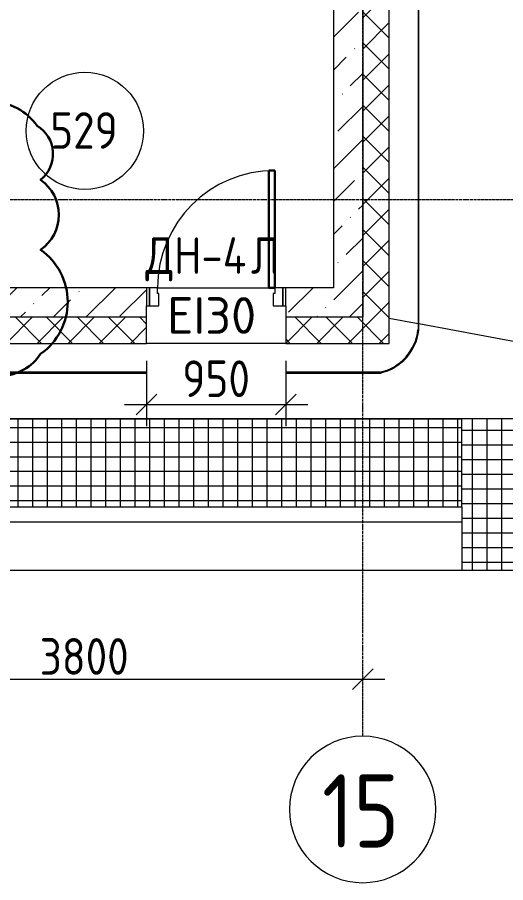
# Model space of a CAD drawing. Header units: millimetres. Extents: x -60946 to 138510, y -262288 to 24501.
# Drawn here: x 112471 to 115803, y -251571 to -245663 of the extents above; entities that cross this region are included whole.
import ezdxf

# ---------------------------------------------------------------- set-up
doc = ezdxf.new("R2010")
doc.units = ezdxf.units.MM
doc.linetypes.add('ADSK_Линия сетки', pattern=[25, 20, -2.5, 0, -2.5])
doc.layers.add('2)Тип-4', color=7, linetype='Continuous', lineweight=30, true_color=0x0080c0)
for name, color, linetype, lineweight in [('Двери', 7, 'Continuous', 9), ('Марки дверей', 7, 'Continuous', 20), ('Марки помещений', 7, 'Continuous', 20), ('Оборудование', 7, 'Continuous', 18), ('Оси', 7, 'Continuous', 9), ('Панели витража', 7, 'Continuous', 9), ('Перекрытие', 7, 'Continuous', 18), ('Размеры', 7, 'Continuous', 9), ('Стены наружные', 7, 'Continuous', 18), ('Стены несущие', 7, 'Continuous', 30), ('Стены отделка', 7, 'Continuous', 30), ('Стены штриховка', 7, 'Continuous', 9), ('Узлы', 7, 'Continuous', 18)]:
    doc.layers.add(name, color=color, linetype=linetype, lineweight=lineweight)
doc.styles.add('GOST Common', font='', dxfattribs={"width": 0.9, "height": 500})
doc.styles.add('GOST Common_2', font='', dxfattribs={"width": 0.9, "height": 250})
doc.styles.add('ISOCPEUR', font='isocpeur.ttf', dxfattribs={"height": 250})
doc.styles.get('GOST Common').set_extended_font_data('GOST Common')
doc.styles.get('GOST Common_2').set_extended_font_data('GOST Common')
doc.dimstyles.new('ADSK_Основной', dxfattribs={"dimscale": 304.8, "dimtxt": 251.428749, "dimasz": 0.463911, "dimexe": 0.492126, "dimexo": 0.984252, "dimgap": 0.164042, "dimtad": 1, "dimdec": 3, "dimrnd": 0.001, "dimdsep": 46, "dimtxsty": 'GOST Common_2', "dimblk1": 'OBLIQUE', "dimblk2": 'OBLIQUE', "dimsah": 1, "dimcen": 0.09, "dimdle": 0.492126, "dimazin": 2, "dimtfac": 1, "dimtdec": 4, "dimtix": 1, "dimtmove": 0, "dimatfit": 3, "dimfxl": 1, "dimtvp": 1, "dimtolj": 1, "dimtzin": 0, "dimlwd": 20, "dimlwe": 20, "dimarcsym": 2})
doc.dimstyles.new('ADSK_Основной_2_5_мм', dxfattribs={"dimscale": 304.8, "dimtxt": 251.428749, "dimasz": 0.463911, "dimexe": 0.492126, "dimexo": 0.984252, "dimgap": 0.098425, "dimtad": 1, "dimrnd": 0.01, "dimdsep": 46, "dimtxsty": 'GOST Common_2', "dimblk1": 'OBLIQUE', "dimblk2": 'OBLIQUE', "dimsah": 1, "dimcen": 0.09, "dimdle": 0.492126, "dimazin": 2, "dimtfac": 1, "dimtdec": 4, "dimtix": 1, "dimtmove": 0, "dimatfit": 3, "dimfxl": 1, "dimtvp": 1, "dimtolj": 1, "dimtzin": 0, "dimlwd": 20, "dimlwe": 20, "dimarcsym": 2})
pattern_1 = [(45, (69027.24, -250313.7), (84.18955, 308.69595), [396.875, -79.375, 3.353, -76.022])]
pattern_2 = [(45, (69027.24, -250313.7), (-106.066, 106.066), []), (135, (69027.24, -250313.7), (-106.066, -106.066), [])]

# ---------------------------------------------------------------- blocks, each defined once
blk = doc.blocks.new('Системная панель - 1_Алюминиевая панель RAL 1013-1385401-План выхода на кровлю_')
at = {"layer": 'Панели витража', "lineweight": 18}
for p, q in [((425, 2.5), (-2018.7, 2.5)), ((-2018.7, 2.5), (-2018.7, -2.5)), ((425, -2.5), (425, 2.5)), ((2018.7, 2.5), (1375, 2.5)), ((1375, 2.5), (1375, -2.5)), ((2018.7, -2.5), (2018.7, 2.5)), ((-2018.7, -2.5), (425, -2.5)), ((1375, -2.5), (2018.7, -2.5))]:
    blk.add_line(p, q, dxfattribs=at)
blk = doc.blocks.new('Системная панель - 1_Алюминиевая панель RAL 1013-1387244-План выхода на кровлю_')
at = {"layer": 'Панели витража', "lineweight": 18}
for p, q in [((4390, 2.5), (-4390, 2.5)), ((-4390, 2.5), (-4390, -2.5)), ((-4390, -2.5), (4390, -2.5))]:
    blk.add_line(p, q, dxfattribs=at)
blk = doc.blocks.new('Дверь однопольная противопожарная - ДН-5Л 950х2100 Дверной блок однопольный глухой_ EI30_ правое открывание наружняя-2792595-План выхода на кровлю_')
at = {"layer": 'Двери', "lineweight": 30}
for p, q in [((400, 900), (360, 900)), ((360, 900), (360, 100)), ((400, 100), (400, 900)), ((360, 100), (400, 100))]:
    blk.add_line(p, q, dxfattribs=at)
at = {"layer": 'Двери'}
for p, q in [((-455, 100), (-475, 100)), ((-475, 100), (-475, -25)), ((-400, 100), (-455, 100)), ((-455, 100), (-455, -25)), ((-455, -25), (-455, 100)), ((-400, 60), (-400, 100)), ((-390, 60), (-400, 60)), ((-390, -25), (-390, 60)), ((400, 60), (390, 60)), ((390, 60), (390, -25)), ((455, 100), (400, 100)), ((400, 100), (400, 60)), ((455, -25), (455, 100)), ((475, 100), (455, 100)), ((455, 100), (455, -25)), ((475, -25), (475, 100)), ((-475, -25), (-455, -25)), ((-455, -25), (-390, -25)), ((390, -25), (455, -25)), ((455, -25), (475, -25))]:
    blk.add_line(p, q, dxfattribs=at)
blk.add_arc((400, 100), 800, 90, 180, dxfattribs=at)
blk = doc.blocks.new('Панель изогнутая_маленькая - Панель изогнутая_RAL 1013-1340330-План выхода на кровлю_')
at = {"layer": 'Панели витража', "lineweight": 18}
for p, q in [((-195.2, 4), (-195.2, -3.7)), ((195.2, -3), (195.2, 4.7))]:
    blk.add_line(p, q, dxfattribs=at)
for radius, start, end in [(331.4, 234.02632, 306.17795), (337.7, 234.7921, 305.40647)]:
    blk.add_arc((-0.5, 272.2), radius, start, end, dxfattribs=at)
blk = doc.blocks.new('TN_Дорожка_ брусчатка - Дорожка_ брусчатка 50 мм-3118065-План выхода на кровлю_')
at = {"layer": 'Оборудование', "lineweight": 9}
h = blk.add_hatch(dxfattribs=at)
h.set_pattern_fill('FP_31', color=256, style=0, pattern_type=2)
h.set_pattern_definition([(180, (46475.45, 1609.96), (-1e-14, -99.989), []), (270, (46475.45, 1609.96), (100, 6e-15), [])])
h.paths.add_polyline_path([(25190.4, 1310), (46475.5, 1310), (46475.5, 1909.9), (7049.3, 1909.9), (7049.3, 1310), (22230.5, 1310)])
h = blk.add_hatch(dxfattribs=at)
h.set_pattern_fill('FP_32', color=256, style=0, pattern_type=2)
h.set_pattern_definition([(180, (45865.852, 1910.673), (-2e-16, -1.496), []), (270, (45865.85, 1910.67), (100, 6e-15), [])])
h.paths.add_polyline_path([(46475.5, 1909.9), (46475.5, 1910.7), (45492.2, 1909.9)])
at = {"layer": 'Оборудование'}
for p, q in [((46475.5, 1909.9), (7049.3, 1909.9)), ((40789.3, 1910.7), (46475.5, 1910.7)), ((46475.5, 1310), (46475.5, 1909.9)), ((7049.3, 1310), (46475.5, 1310))]:
    blk.add_line(p, q, dxfattribs=at)
blk = doc.blocks.new('TN_Дорожка_ брусчатка - Дорожка_ брусчатка 50 мм-3118095-План выхода на кровлю_')
at = {"layer": 'Оборудование', "lineweight": 9}
h = blk.add_hatch(dxfattribs=at)
h.set_pattern_fill('FP_35', color=256, style=0, pattern_type=2)
h.set_pattern_definition([(90, (46775.45, 190.87), (-100, 6e-15), []), (180, (46775.45, 190.87), (-1e-14, -99.989), [])])
h.paths.add_polyline_path([(47075.5, 877.5), (47075.5, 1910.7), (46475.5, 1909.9), (46475.5, 877.5)])
at = {"layer": 'Оборудование'}
for p, q in [((47075.5, 1910.7), (46475.5, 1910.7)), ((47075.5, 877.5), (47075.5, 1910.7)), ((46475.5, 1310), (46475.5, 877.5))]:
    blk.add_line(p, q, dxfattribs=at)
blk = doc.blocks.new('ADSK_Обрыв_Линия - По умолчанию-3539128-План выхода на кровлю_')
at = {"layer": 'Узлы'}
blk.add_line((20512.6, 0), (40800, 0), dxfattribs=at)
blk = doc.blocks.new('Ось сетки - Круг_Ø10 мм-8259-План выхода на кровлю_')
at = {"layer": 'Оси', "color": 253, "lineweight": 20, "true_color": 0xaaaaaa}
for start, end in [(360, 180), (180, 360)]:
    blk.add_arc((0, 0), 5, start, end, dxfattribs=at)
blk = doc.blocks.new('_Oblique')
at = {"color": 0, "linetype": 'ByBlock', "lineweight": -2}
blk.add_line((-0.5, -0.5), (0.5, 0.5), dxfattribs=at)
blk = doc.blocks.new('*D6850')
at = {"layer": 'Defpoints', "color": 0, "transparency": 16777216}
for p in [(111027.2, -250081.2), (114827.2, -250081.2), (114827.2, -250181.1)]:
    blk.add_point(p, dxfattribs=at)
at = {"layer": 'Размеры', "color": 0, "lineweight": 20, "transparency": 16777216}
for p, q in [((110877.2, -250181.1), (114977.2, -250181.1)), ((111027.2, -250381.2), (111027.2, -250331.1)), ((114827.2, -250381.2), (114827.2, -250331.1))]:
    blk.add_line(p, q, dxfattribs=at)
at = {"layer": 'Размеры', "color": 0, "lineweight": 20, "transparency": 16777216, "xscale": 141.4, "yscale": 141.4, "zscale": 141.4, "rotation": 180}
blk.add_blockref('_Oblique', (111027.2, -250181.1), dxfattribs=at)
at = {"layer": 'Размеры', "color": 0, "lineweight": 20, "transparency": 16777216, "xscale": 141.4, "yscale": 141.4, "zscale": 141.4}
blk.add_blockref('_Oblique', (114827.2, -250181.1), dxfattribs=at)
at = {"layer": 'Размеры', "color": 0, "lineweight": 9, "transparency": 16777216, "insert": (112927.2, -250026.1), "char_height": 250, "width": 756.843, "attachment_point": 5, "style": 'GOST Common_2'}
blk.add_mtext('\\A1;3800', dxfattribs=at)
blk = doc.blocks.new('ADSK_Марка_Помещение_ОдноЗначение - Номер-159740-План выхода на кровлю_')
at = {"layer": 'Марки помещений'}
blk.add_circle((0, 0), 4, dxfattribs=at)
blk = doc.blocks.new('*D6851')
at = {"layer": 'Defpoints', "color": 0, "transparency": 16777216}
for p in [(113352.2, -247708.7), (114302.2, -247708.7), (114302.2, -248305.3)]:
    blk.add_point(p, dxfattribs=at)
at = {"layer": 'Размеры', "color": 0, "lineweight": 20, "transparency": 16777216}
for p, q in [((113352.2, -248008.7), (113352.2, -248455.3)), ((114302.2, -248008.7), (114302.2, -248455.3)), ((113202.2, -248305.3), (114452.2, -248305.3))]:
    blk.add_line(p, q, dxfattribs=at)
at = {"layer": 'Размеры', "color": 0, "lineweight": 20, "transparency": 16777216, "xscale": 141.4, "yscale": 141.4, "zscale": 141.4, "rotation": 180}
blk.add_blockref('_Oblique', (113352.2, -248305.3), dxfattribs=at)
at = {"layer": 'Размеры', "color": 0, "lineweight": 20, "transparency": 16777216, "xscale": 141.4, "yscale": 141.4, "zscale": 141.4}
blk.add_blockref('_Oblique', (114302.2, -248305.3), dxfattribs=at)
at = {"layer": 'Размеры', "color": 0, "lineweight": 9, "transparency": 16777216, "insert": (113827.2, -248130.3), "char_height": 250, "width": 567.632, "attachment_point": 5, "style": 'GOST Common_2'}
blk.add_mtext('\\A1;950', dxfattribs=at)

msp = doc.modelspace()

# ---------------------------------------------------------------- hatches: boundary and pattern name
at = {"layer": 'Стены наружные', "lineweight": 9}
h = msp.add_hatch(dxfattribs=at)
h.set_pattern_fill('FP_2', color=256, style=0, pattern_type=2)
h.set_pattern_definition(pattern_1)
h.paths.add_polyline_path([(114706.4656, -247708.7359), (114827.2448, -247708.7359), (114827.2448, -239108.7359), (114627.2448, -239108.7359), (114627.2448, -247708.7359)])
h = msp.add_hatch(dxfattribs=at)
h.set_pattern_fill('FP_4', color=256, style=0, pattern_type=2)
h.set_pattern_definition(pattern_2)
h.paths.add_polyline_path([(114957.2448, -247708.7359), (115007.2448, -247708.7359), (115007.2448, -240708.7359), (114827.2448, -240708.7359), (114827.2448, -247708.7359)])
h = msp.add_hatch(dxfattribs=at)
h.set_pattern_fill('FP_2', color=256, style=0, pattern_type=2)
h.set_pattern_definition(pattern_1)
h.paths.add_polyline_path([(114627.2448, -247708.7359), (114627.2448, -247508.7359), (114302.2448, -247508.7359), (114302.2448, -247708.7359), (114519.4186, -247708.7359)])
h.paths.add_polyline_path([(111297.3747, -247708.7359), (113352.2448, -247708.7359), (113352.2448, -247508.7359), (111227.2448, -247508.7359), (111227.2448, -247708.7359), (111288.6306, -247708.7359)])
h = msp.add_hatch(dxfattribs=at)
h.set_pattern_fill('FP_4', color=256, style=0, pattern_type=2)
h.set_pattern_definition(pattern_2)
h.paths.add_polyline_path([(114519.4186, -247888.7359), (115007.2448, -247888.7359), (115007.2448, -247708.7359), (114302.2448, -247708.7359), (114302.2448, -247888.7359)])
h.paths.add_polyline_path([(111027.2448, -247888.7359), (113352.2448, -247888.7359), (113352.2448, -247708.7359), (111027.2448, -247708.7359), (111027.2448, -247724.5208)])

# ---------------------------------------------------------------- linework, layer by layer
at = {"layer": '2)Тип-4', "color": 5}
msp.add_lwpolyline([(110884.3531, -247978.8572, -0.52056705), (110884.3531, -247314.3659, -0.52056705), (110884.3531, -246904.1291, -0.52056705), (110884.3531, -246521.3102, -0.52056705), (111282.6605, -246403.2671, -0.52056705), (111982.8882, -246403.2671, -0.52056705), (112605.3092, -246403.2671, -0.52056705), (112629.7885, -246772.2788, -0.52056705), (112629.7885, -247250.8106, -0.52056705), (112629.7885, -247960.474, -0.52056705), (112088.2975, -247978.8572, -0.52056705), (111431.4416, -247978.8572, -0.52056705)], format="xyb", close=True, dxfattribs=at)
at = {"layer": 'Оси', "color": 253, "linetype": 'ADSK_Линия сетки', "lineweight": 5, "true_color": 0xaaaaaa}
for p, q in [((114827.2448, -250570.6513), (114827.2448, -240286.2598)), ((117763.2854, -246908.7359), (74285.9777, -246908.7359))]:
    msp.add_line(p, q, dxfattribs=at)
at = {"layer": 'Перекрытие'}
for p, q in [((115204.7448, -247755.1214), (115007.2448, -247718.1067)), ((116827.2448, -248059.2044), (115209.7448, -247756.0585)), ((115502.6971, -249108.7359), (100902.2448, -249108.7359))]:
    msp.add_line(p, q, dxfattribs=at)
at = {"layer": 'Стены наружные', "lineweight": 9}
for p, q in [((113427.2448, -247508.7359), (114187.2448, -247508.7359)), ((114302.2448, -247888.7359), (113352.2448, -247888.7359))]:
    msp.add_line(p, q, dxfattribs=at)
at = {"layer": 'Стены несущие', "lineweight": 9}
for p, q in [((114627.2448, -239308.7359), (114627.2448, -247508.7359)), ((113352.2448, -247508.7359), (111977.2448, -247508.7359)), ((114627.2448, -247508.7359), (114302.2448, -247508.7359)), ((113352.2448, -247708.7359), (113352.2448, -247633.7359)), ((114302.2448, -247633.7359), (114302.2448, -247708.7359)), ((114627.2448, -247708.7359), (114827.2448, -247708.7359))]:
    msp.add_line(p, q, dxfattribs=at)
at = {"layer": 'Стены отделка', "lineweight": 9}
for p, q in [((114827.2448, -240708.7359), (114827.2448, -247708.7359)), ((115007.2448, -247888.7359), (115007.2448, -240708.7359)), ((113352.2448, -247888.7359), (113352.2448, -247708.7359)), ((114302.2448, -247708.7359), (114302.2448, -247888.7359)), ((110847.2448, -247888.7359), (113352.2448, -247888.7359)), ((114302.2448, -247888.7359), (115007.2448, -247888.7359))]:
    msp.add_line(p, q, dxfattribs=at)
at = {"layer": 'Стены штриховка', "lineweight": 9}
for p, q in [((111227.2448, -247708.7359), (113352.2448, -247708.7359)), ((114302.2448, -247708.7359), (114627.2448, -247708.7359))]:
    msp.add_line(p, q, dxfattribs=at)

# ---------------------------------------------------------------- block references
at = {"layer": 'Двери', "color": 8, "true_color": 0x7f7f7f}
msp.add_blockref('Дверь однопольная противопожарная - ДН-5Л 950х2100 Дверной блок однопольный глухой_ EI30_ правое открывание наружняя-2792595-План выхода на кровлю_', (113827.2448, -247608.7359), dxfattribs=at)
at = {"layer": 'Марки помещений', "xscale": 99.99999999999993, "yscale": 99.99999999999993, "zscale": 99.99999999999993}
msp.add_blockref('ADSK_Марка_Помещение_ОдноЗначение - Номер-159740-План выхода на кровлю_', (112931.5577, -246438.3982), dxfattribs=at)
at = {"layer": 'Оборудование'}
for name in ['TN_Дорожка_ брусчатка - Дорожка_ брусчатка 50 мм-3118065-План выхода на кровлю_', 'TN_Дорожка_ брусчатка - Дорожка_ брусчатка 50 мм-3118095-План выхода на кровлю_']:
    msp.add_blockref(name, (69027.2448, -250313.7049), dxfattribs=at)
at = {"layer": 'Оси', "color": 253, "lineweight": 20, "true_color": 0xaaaaaa, "xscale": 99.99999999999993, "yscale": 99.99999999999993, "zscale": 99.99999999999993}
msp.add_blockref('Ось сетки - Круг_Ø10 мм-8259-План выхода на кровлю_', (114827.2448, -251070.6513), dxfattribs=at)
at = {"layer": 'Панели витража'}
for name, p, rotation in [('Системная панель - 1_Алюминиевая панель RAL 1013-1387244-План выхода на кровлю_', (115207.2448, -243408.7359), 90), ('Панель изогнутая_маленькая - Панель изогнутая_RAL 1013-1340330-План выхода на кровлю_', (115076.6162, -247943.7359), 47.98472797627604)]:
    msp.add_blockref(name, p, dxfattribs=dict(at, rotation=rotation))
msp.add_blockref('Системная панель - 1_Алюминиевая панель RAL 1013-1385401-План выхода на кровлю_', (112927.2917, -248088.7359), dxfattribs=at)
at = {"layer": 'Узлы'}
msp.add_blockref('ADSK_Обрыв_Линия - По умолчанию-3539128-План выхода на кровлю_', (76027.2448, -249436.2359), dxfattribs=at)

# ---------------------------------------------------------------- texts
at = {"layer": 'Марки дверей', "lineweight": 5, "char_height": 250, "attachment_point": 1, "style": 'GOST Common_2'}
for s, insert, width in [('ДН', (113344.9745, -247164.3438), 461.772), ('-4', (113725.9745, -247164.3438), 411.265687), ('\\fGOST Common|b0|i0|c204|p34|;\\W.9;Л', (114065.3027, -247164.3438), 223.670812)]:
    msp.add_mtext(s, dxfattribs=dict(at, insert=insert, width=width))
at = {"layer": 'Марки дверей', "color": 1, "lineweight": 5, "true_color": 0xff0000, "insert": (113492.8745, -247573.5398), "char_height": 250, "width": 737.5525, "attachment_point": 1, "style": 'ISOCPEUR'}
msp.add_mtext('EI30', dxfattribs=at)
at = {"layer": 'Марки помещений', "lineweight": 9, "insert": (112695.3004, -246310.6731), "char_height": 250, "width": 584.430187, "attachment_point": 1, "style": 'GOST Common_2'}
msp.add_mtext('529', dxfattribs=at)
at = {"layer": 'Оси', "color": 253, "true_color": 0xaaaaaa, "insert": (114549.6642, -250830.7846), "char_height": 500, "width": 671.012437, "attachment_point": 1, "style": 'GOST Common'}
msp.add_mtext('15', dxfattribs=at)

# ---------------------------------------------------------------- dimensions: what is measured, and where the dimension line sits
at = {"layer": 'Размеры', "lineweight": 9}
for base, p1, p2, dimstyle, override, picture, middle in [((114302.2448, -248305.3447), (113352.2448, -247708.7359), (114302.2448, -247708.7359), 'ADSK_Основной', {"dimpost": '<>', "dimfxl": 950}, '*D6851', (113827.2448, -248130.3447)), ((114827.2448, -250181.137), (111027.2448, -250081.1521), (114827.2448, -250081.1521), 'ADSK_Основной_2_5_мм', {"dimpost": '<>', "dimfxl": 3800}, '*D6850', (112927.2448, -250026.137))]:
    dim = msp.add_linear_dim(base=base, p1=p1, p2=p2, dimstyle=dimstyle, override=override, dxfattribs=at)
    dim.commit()
    dim.dimension.update_dxf_attribs({"geometry": picture, "text_midpoint": middle})

doc.saveas('drawing.dxf')
